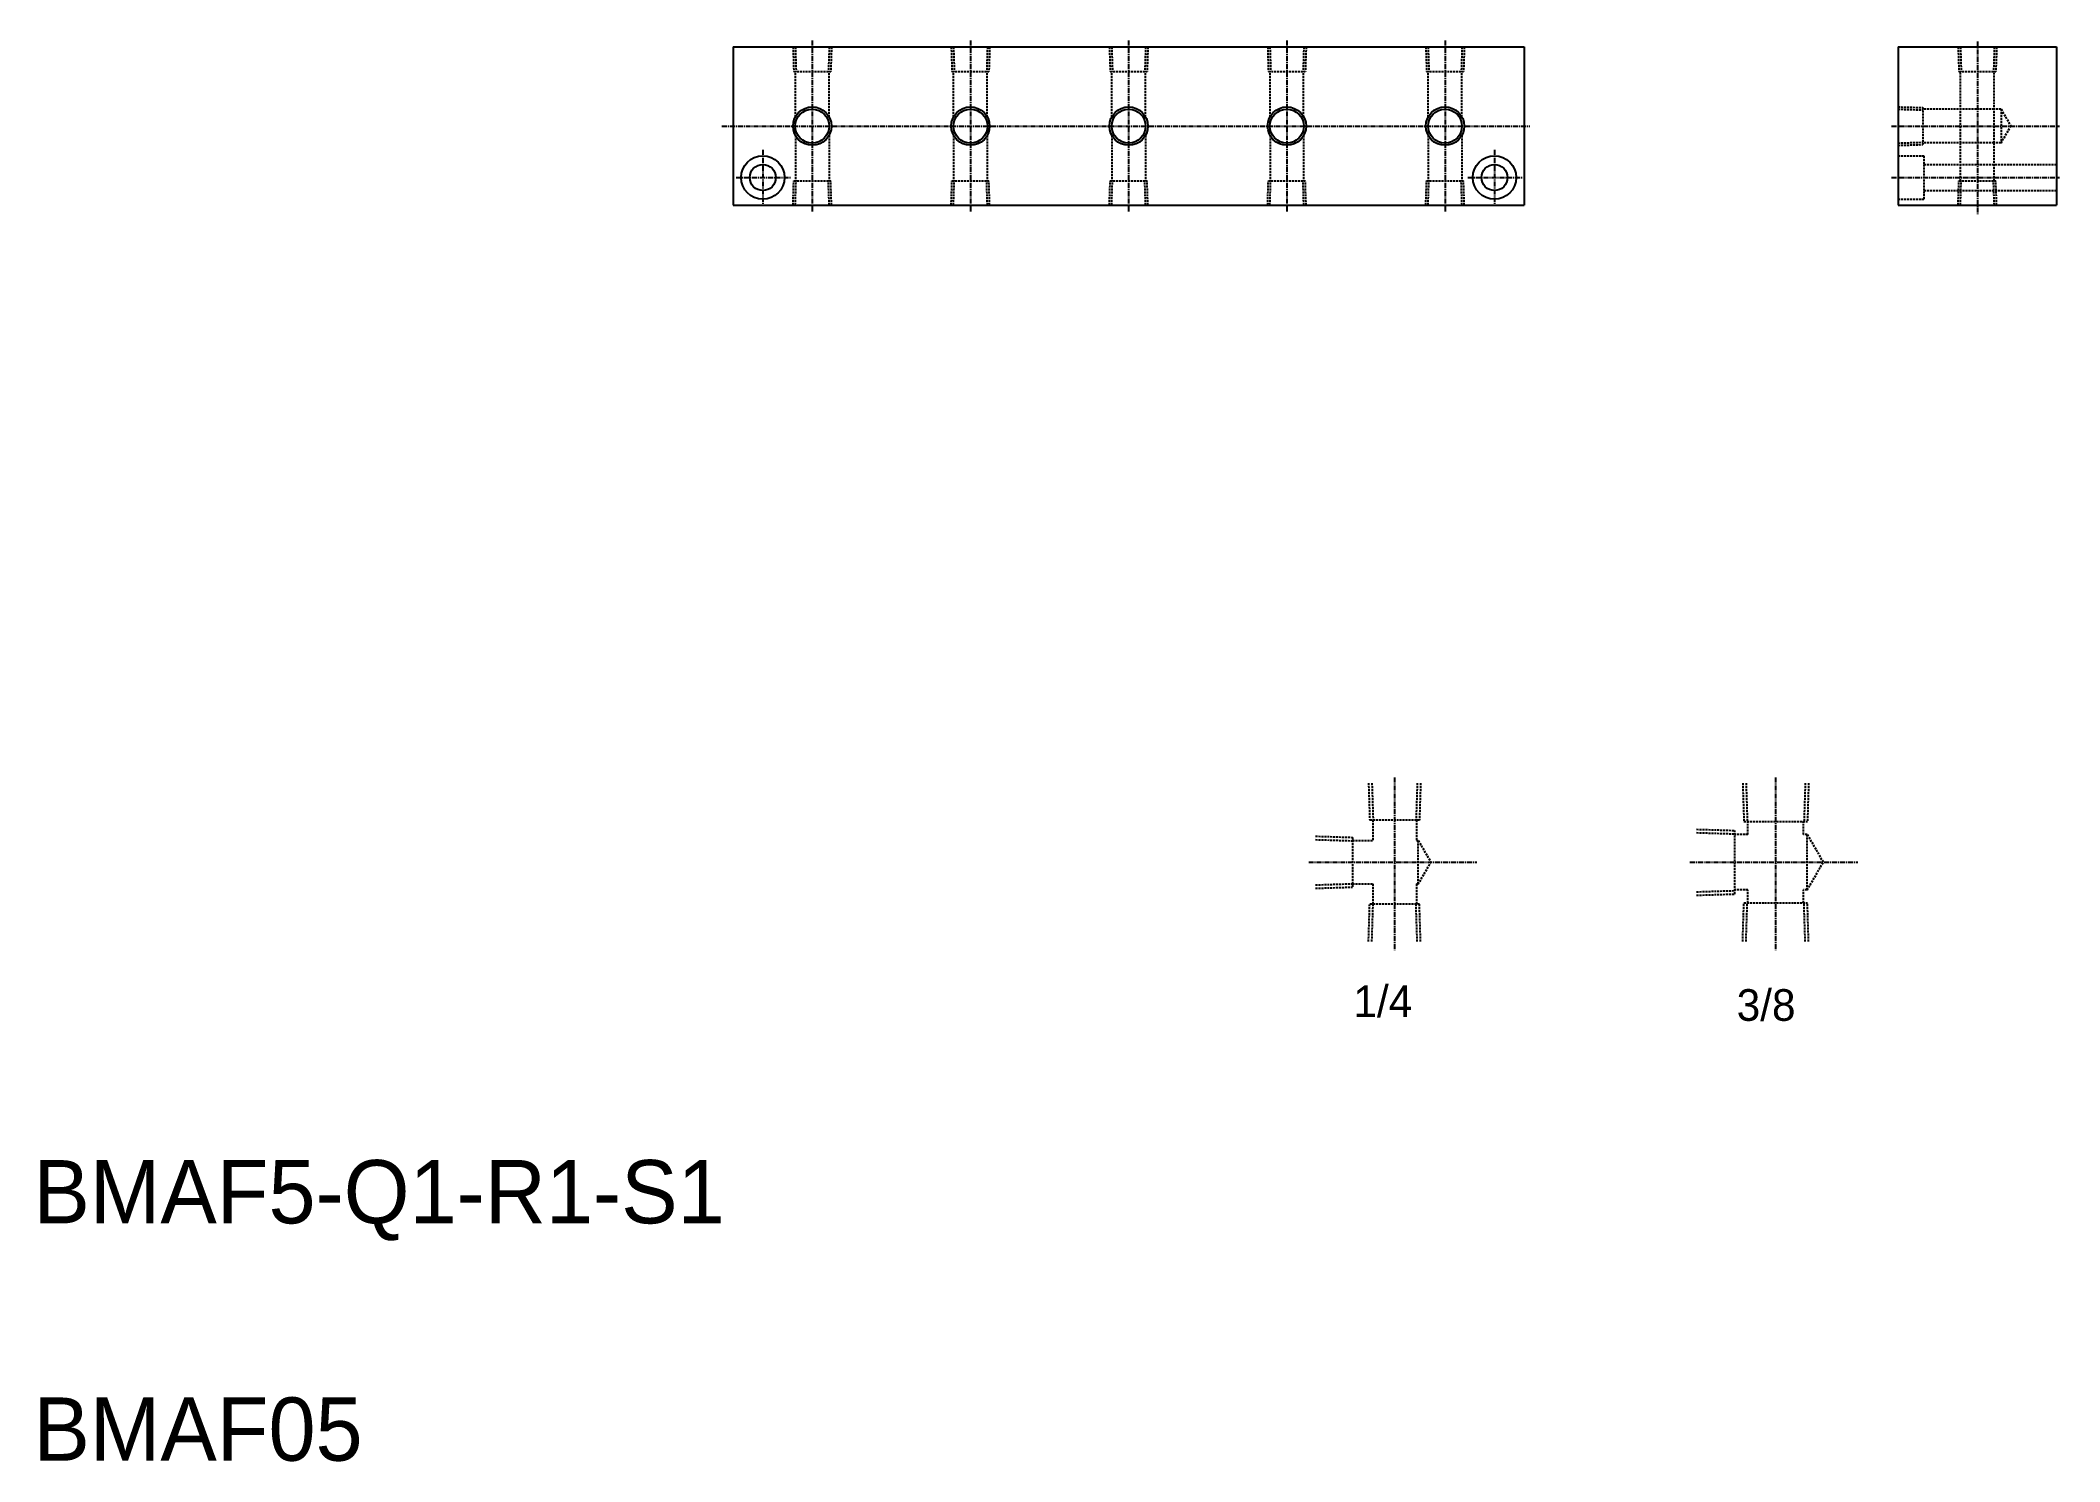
# Model space of a CAD drawing. Extents: x -199 to 312, y 836 to 1195.
import ezdxf

# ---------------------------------------------------------------- set-up
doc = ezdxf.new("R2010")
doc.units = 0
doc.linetypes.add('CENTER', pattern=[2, 1.25, -0.25, 0.25, -0.25])
doc.linetypes.add('DASHED', pattern=[0.75, 0.5, -0.25])
doc.layers.get('0').update_dxf_attribs({"linetype": 'CONTINUOUS'})
doc.layers.add('CENTER', color=1, linetype='CENTER')

msp = doc.modelspace()

# ---------------------------------------------------------------- linework, layer by layer
at = {"color": 7, "linetype": 'CONTINUOUS'}
for p, q in [((-23.84, 1193.38), (176.16, 1193.38)), ((-23.84, 1193.38), (-23.84, 1153.38)), ((176.16, 1193.38), (176.16, 1153.38)), ((270.75, 1193.38), (310.75, 1193.38)), ((270.75, 1193.38), (270.75, 1153.38)), ((310.75, 1193.38), (310.75, 1153.38)), ((-23.84, 1153.38), (176.16, 1153.38)), ((270.75, 1153.38), (310.75, 1153.38))]:
    msp.add_line(p, q, dxfattribs=at)
at = {"color": 3, "linetype": 'DASHED'}
for p, q in [((-8.7, 1193.38), (-8.51, 1187.18)), ((-8.12, 1193.38), (-7.93, 1187.18)), ((0.45, 1193.38), (0.25, 1187.18)), ((1.03, 1193.38), (0.83, 1187.18)), ((31.3, 1193.38), (31.49, 1187.18)), ((31.88, 1193.38), (32.07, 1187.18)), ((40.45, 1193.38), (40.25, 1187.18)), ((41.03, 1193.38), (40.83, 1187.18)), ((71.3, 1193.38), (71.49, 1187.18)), ((71.88, 1193.38), (72.07, 1187.18)), ((80.45, 1193.38), (80.25, 1187.18)), ((81.03, 1193.38), (80.83, 1187.18)), ((111.3, 1193.38), (111.49, 1187.18)), ((111.88, 1193.38), (112.07, 1187.18)), ((120.45, 1193.38), (120.25, 1187.18)), ((121.03, 1193.38), (120.83, 1187.18)), ((151.3, 1193.38), (151.49, 1187.18)), ((151.88, 1193.38), (152.07, 1187.18)), ((160.45, 1193.38), (160.25, 1187.18)), ((161.03, 1193.38), (160.83, 1187.18)), ((285.89, 1193.38), (286.08, 1187.18)), ((286.47, 1193.38), (286.66, 1187.18)), ((295.04, 1193.38), (294.84, 1187.18)), ((295.62, 1193.38), (295.42, 1187.18)), ((-8.51, 1187.18), (0.83, 1187.18)), ((-8.09, 1175.74), (-8.09, 1187.18)), ((0.41, 1175.74), (0.41, 1187.18)), ((31.49, 1187.18), (40.83, 1187.18)), ((31.91, 1175.74), (31.91, 1187.18)), ((40.41, 1175.74), (40.41, 1187.18)), ((71.49, 1187.18), (80.83, 1187.18)), ((71.91, 1175.74), (71.91, 1187.18)), ((80.41, 1175.74), (80.41, 1187.18)), ((111.49, 1187.18), (120.83, 1187.18)), ((111.91, 1175.74), (111.91, 1187.18)), ((120.41, 1175.74), (120.41, 1187.18)), ((151.49, 1187.18), (160.83, 1187.18)), ((151.91, 1175.74), (151.91, 1187.18)), ((160.41, 1175.74), (160.41, 1187.18)), ((286.08, 1187.18), (295.42, 1187.18)), ((286.5, 1169.13), (286.5, 1187.18)), ((295, 1169.13), (295, 1187.18)), ((270.75, 1178.24), (276.95, 1178.05)), ((270.75, 1177.66), (276.95, 1177.47)), ((276.95, 1178.05), (276.95, 1168.71)), ((295, 1177.63), (276.95, 1177.63)), ((296.75, 1177.63), (295, 1177.63)), ((296.75, 1177.63), (299.21, 1173.38)), ((296.75, 1177.63), (296.75, 1169.13)), ((-8.09, 1171.01), (-8.09, 1159.58)), ((0.41, 1171.01), (0.41, 1159.58)), ((31.91, 1171.01), (31.91, 1159.58)), ((40.41, 1171.01), (40.41, 1159.58)), ((71.91, 1171.01), (71.91, 1159.58)), ((80.41, 1171.01), (80.41, 1159.58)), ((111.91, 1171.01), (111.91, 1159.58)), ((120.41, 1171.01), (120.41, 1159.58)), ((151.91, 1171.01), (151.91, 1159.58)), ((160.41, 1171.01), (160.41, 1159.58)), ((270.75, 1169.1), (276.95, 1169.29)), ((296.75, 1169.13), (299.21, 1173.38)), ((270.75, 1168.51), (276.95, 1168.71)), ((270.75, 1165.88), (277.25, 1165.88)), ((295, 1169.13), (276.95, 1169.13)), ((277.25, 1165.88), (277.25, 1154.88)), ((286.5, 1159.58), (286.5, 1169.13)), ((295, 1159.58), (295, 1169.13)), ((296.75, 1169.13), (295, 1169.13)), ((-8.7, 1153.38), (-8.51, 1159.58)), ((-8.51, 1159.58), (0.83, 1159.58)), ((-8.12, 1153.38), (-7.93, 1159.58)), ((0.45, 1153.38), (0.25, 1159.58)), ((1.03, 1153.38), (0.83, 1159.58)), ((31.3, 1153.38), (31.49, 1159.58)), ((31.49, 1159.58), (40.83, 1159.58)), ((31.88, 1153.38), (32.07, 1159.58)), ((40.45, 1153.38), (40.25, 1159.58)), ((41.03, 1153.38), (40.83, 1159.58)), ((71.3, 1153.38), (71.49, 1159.58)), ((71.49, 1159.58), (80.83, 1159.58)), ((71.88, 1153.38), (72.07, 1159.58)), ((80.45, 1153.38), (80.25, 1159.58)), ((81.03, 1153.38), (80.83, 1159.58)), ((111.3, 1153.38), (111.49, 1159.58)), ((111.49, 1159.58), (120.83, 1159.58)), ((111.88, 1153.38), (112.07, 1159.58)), ((120.45, 1153.38), (120.25, 1159.58)), ((121.03, 1153.38), (120.83, 1159.58)), ((151.3, 1153.38), (151.49, 1159.58)), ((151.49, 1159.58), (160.83, 1159.58)), ((151.88, 1153.38), (152.07, 1159.58)), ((160.45, 1153.38), (160.25, 1159.58)), ((161.03, 1153.38), (160.83, 1159.58)), ((277.25, 1163.68), (310.75, 1163.68)), ((285.89, 1153.38), (286.08, 1159.58)), ((286.08, 1159.58), (295.42, 1159.58)), ((286.47, 1153.38), (286.66, 1159.58)), ((295.04, 1153.38), (294.84, 1159.58)), ((295.62, 1153.38), (295.42, 1159.58)), ((270.75, 1154.88), (277.25, 1154.88)), ((277.25, 1157.08), (310.75, 1157.08)), ((136.82, 1007.3), (137.11, 997.9)), ((137.67, 1007.3), (137.97, 997.9)), ((149.12, 1007.3), (148.83, 997.9)), ((149.98, 1007.3), (149.68, 997.9)), ((231.42, 1007.3), (231.72, 997.6)), ((232.27, 1007.3), (232.58, 997.6)), ((247.22, 1007.3), (246.92, 997.6)), ((248.08, 1007.3), (247.78, 997.6)), ((149.68, 997.9), (137.11, 997.9)), ((137.9, 997.9), (137.9, 992.8)), ((148.9, 997.9), (148.9, 992.8)), ((219.75, 995.63), (229.45, 995.33)), ((231.72, 997.6), (247.78, 997.6)), ((232.75, 994.3), (232.75, 997.6)), ((246.75, 994.3), (246.75, 997.6)), ((123.4, 993.88), (132.8, 993.59)), ((123.4, 993.02), (132.8, 992.73)), ((132.8, 993.59), (132.8, 981.02)), ((132.8, 992.8), (137.9, 992.8)), ((148.9, 992.8), (149.4, 992.8)), ((149.4, 981.8), (149.4, 992.8)), ((149.4, 992.8), (152.57, 987.3)), ((219.75, 994.78), (229.45, 994.47)), ((229.45, 979.27), (229.45, 995.33)), ((232.75, 994.3), (229.45, 994.3)), ((247.75, 994.3), (246.75, 994.3)), ((247.75, 994.3), (251.79, 987.3)), ((247.75, 980.3), (247.75, 994.3)), ((149.4, 981.8), (152.57, 987.3)), ((247.75, 980.3), (251.79, 987.3)), ((123.4, 981.58), (132.8, 981.87)), ((123.4, 980.72), (132.8, 981.02)), ((132.8, 981.8), (137.9, 981.8)), ((137.9, 981.8), (137.9, 976.7)), ((148.9, 981.8), (148.9, 976.7)), ((148.9, 981.8), (149.4, 981.8)), ((232.75, 980.3), (229.45, 980.3)), ((232.75, 977), (232.75, 980.3)), ((247.75, 980.3), (246.75, 980.3)), ((246.75, 977), (246.75, 980.3)), ((136.82, 967.3), (137.11, 976.7)), ((149.68, 976.7), (137.11, 976.7)), ((137.67, 967.3), (137.97, 976.7)), ((149.12, 967.3), (148.83, 976.7)), ((149.98, 967.3), (149.68, 976.7)), ((219.75, 979.83), (229.45, 980.13)), ((219.75, 978.97), (229.45, 979.27)), ((231.42, 967.3), (231.72, 977)), ((231.72, 977), (247.78, 977)), ((232.27, 967.3), (232.58, 977)), ((247.22, 967.3), (246.92, 977)), ((248.08, 967.3), (247.78, 977))]:
    msp.add_line(p, q, dxfattribs=at)
for p, q in [((26.16, 1153.38), (26.16, 1153.38)), ((76.16, 1153.38), (76.16, 1153.38))]:
    msp.add_line(p, q)
at = {"color": 3, "linetype": 'CONTINUOUS'}
for centre in [(-3.84, 1173.38), (36.16, 1173.38), (76.16, 1173.38), (116.16, 1173.38), (156.16, 1173.38)]:
    msp.add_circle(centre, 4.86, dxfattribs=at)
at = {"color": 7, "linetype": 'CONTINUOUS'}
for centre, radius in [((-3.84, 1173.38), 4.28), ((36.16, 1173.38), 4.28), ((76.16, 1173.38), 4.28), ((116.16, 1173.38), 4.28), ((156.16, 1173.38), 4.28), ((-16.34, 1160.38), 5.5), ((168.66, 1160.38), 5.5), ((-16.34, 1160.38), 3.3), ((168.66, 1160.38), 3.3)]:
    msp.add_circle(centre, radius, dxfattribs=at)
at = {"layer": 'CENTER', "color": 1, "linetype": 'CENTER'}
for p, q in [((-3.84, 1195.04), (-3.84, 1151.7)), ((36.16, 1195.04), (36.16, 1151.7)), ((76.16, 1195.04), (76.16, 1151.7)), ((116.16, 1195.04), (116.16, 1151.7)), ((156.16, 1195.04), (156.16, 1151.7)), ((290.75, 1194.76), (290.75, 1151.13)), ((-26.67, 1173.38), (177.59, 1173.38)), ((269.05, 1173.38), (311.55, 1173.38)), ((-16.34, 1167.36), (-16.34, 1153.74)), ((168.66, 1167.36), (168.66, 1153.74)), ((-23.08, 1160.38), (-9.29, 1160.38)), ((161.92, 1160.38), (175.71, 1160.38)), ((269.05, 1160.38), (311.55, 1160.38)), ((143.4, 1008.68), (143.4, 965.06)), ((239.75, 1008.68), (239.75, 965.06)), ((121.69, 987.3), (164.19, 987.3)), ((218.05, 987.3), (260.54, 987.3))]:
    msp.add_line(p, q, dxfattribs=at)

# ---------------------------------------------------------------- texts
at = {"color": 7, "linetype": 'CONTINUOUS'}
for s, height, p in [('1/4', 8, (132.99, 948.15)), ('3/8', 8, (229.9, 947.21)), ('BMAF5-Q1-R1-S1', 16, (-200.75, 896.02)), ('BMAF05', 16, (-200.75, 836.02))]:
    msp.add_text(s, height=height, dxfattribs=at).set_placement(p)

doc.saveas('drawing.dxf')
